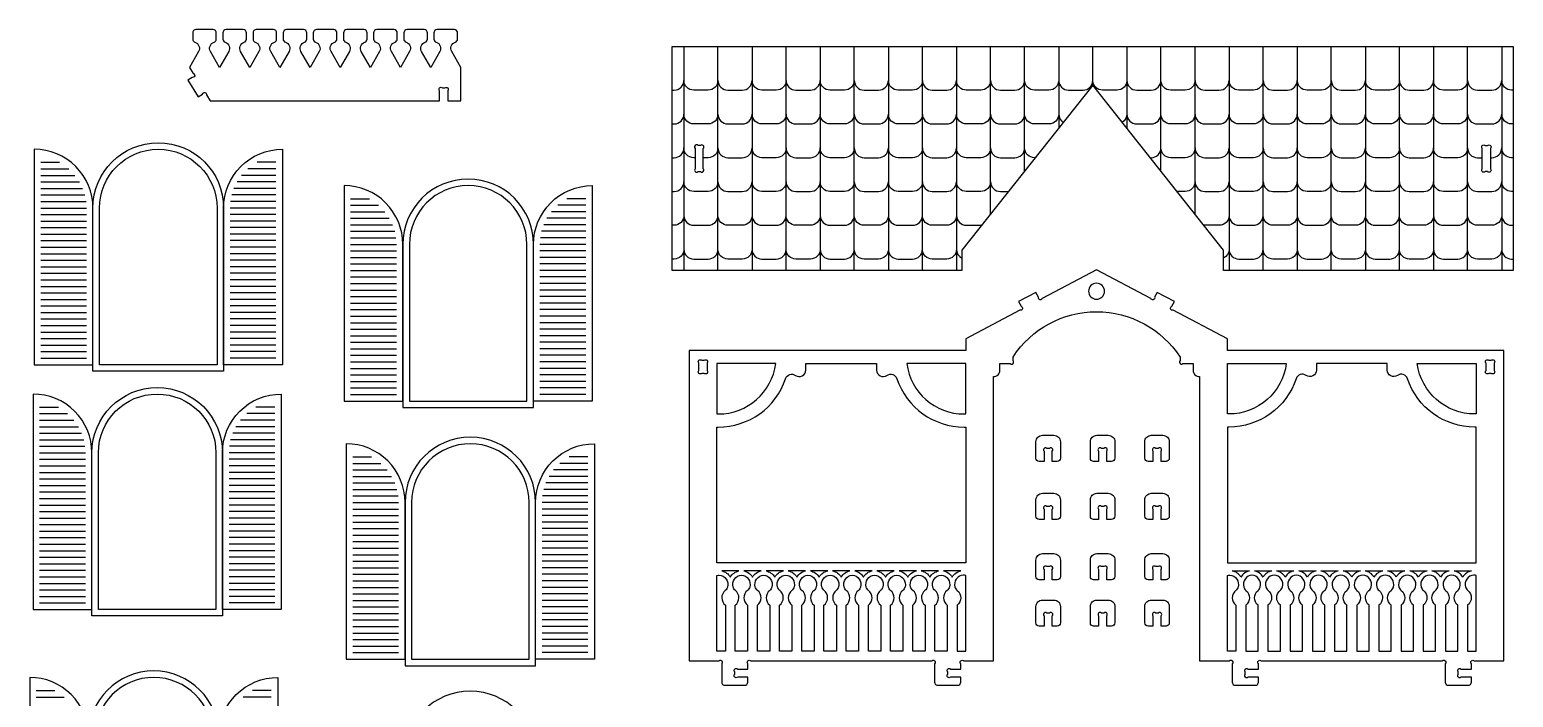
# Model space of a CAD drawing. Extents: x 3712 to 3901, y 1385 to 1507.
# Drawn here: x 3711.6 to 3802.5, y 1465.7 to 1506.6 of the extents above; entities that cross this region are included whole.
import ezdxf

# ---------------------------------------------------------------- set-up
doc = ezdxf.new("R2010")
doc.units = 0
doc.header["$MEASUREMENT"] = 0
doc.layers.add('LAYER1', color=18, linetype='CONTINUOUS')

msp = doc.modelspace()

# ---------------------------------------------------------------- linework, layer by layer
at = {"layer": 'LAYER1'}
for points in [[(3721.378, 1504.333), (3721.605, 1503.965, -1), (3721.547, 1503.722), (3721.272, 1503.552), (3721.903, 1502.531), (3722.177, 1502.701, -1), (3722.421, 1502.643), (3722.647, 1502.277), (3736.703, 1502.277), (3736.703, 1502.899, -1), (3736.88, 1503.077), (3737.025, 1503.077, -1), (3737.203, 1502.899), (3737.203, 1502.277), (3738.003, 1502.277), (3738.003, 1504.332), (3737.444, 1505.299, -0.475677), (3737.665, 1505.879, 0.32375), (3737.803, 1506.069), (3737.803, 1506.445, 0.414214), (3737.603, 1506.645), (3736.555, 1506.645, 0.414214), (3736.355, 1506.445), (3736.355, 1506.069, 0.32375), (3736.493, 1505.879, -0.475677), (3736.714, 1505.299), (3736.155, 1504.332), (3735.597, 1505.299, -0.475677), (3735.818, 1505.879, 0.32375), (3735.955, 1506.069), (3735.955, 1506.445, 0.414214), (3735.755, 1506.645), (3734.708, 1506.645, 0.414214), (3734.508, 1506.445), (3734.508, 1506.069, 0.32375), (3734.645, 1505.879, -0.475677), (3734.867, 1505.299), (3734.308, 1504.332), (3733.749, 1505.299, -0.475677), (3733.971, 1505.879, 0.32375), (3734.108, 1506.069), (3734.108, 1506.445, 0.414214), (3733.908, 1506.645), (3732.861, 1506.645, 0.414214), (3732.661, 1506.445), (3732.661, 1506.069, 0.32375), (3732.798, 1505.879, -0.475677), (3733.019, 1505.299), (3732.461, 1504.332), (3731.902, 1505.299, -0.475677), (3732.123, 1505.879, 0.32375), (3732.261, 1506.069), (3732.261, 1506.445, 0.414214), (3732.061, 1506.645), (3731.013, 1506.645, 0.414214), (3730.813, 1506.445), (3730.813, 1506.069, 0.32375), (3730.951, 1505.879, -0.475677), (3731.172, 1505.299), (3730.613, 1504.332), (3730.055, 1505.299, -0.475677), (3730.276, 1505.879, 0.32375), (3730.413, 1506.069), (3730.413, 1506.445, 0.414214), (3730.213, 1506.645), (3729.166, 1506.645, 0.414214), (3728.966, 1506.445), (3728.966, 1506.069, 0.32375), (3729.103, 1505.879, -0.475677), (3729.325, 1505.299), (3728.766, 1504.332), (3728.207, 1505.299, -0.475677), (3728.429, 1505.879, 0.32375), (3728.566, 1506.069), (3728.566, 1506.445, 0.414214), (3728.366, 1506.645), (3727.319, 1506.645, 0.414214), (3727.119, 1506.445), (3727.119, 1506.069, 0.32375), (3727.256, 1505.879, -0.475677), (3727.477, 1505.299), (3726.919, 1504.332), (3726.36, 1505.299, -0.475677), (3726.581, 1505.879, 0.32375), (3726.719, 1506.069), (3726.719, 1506.445, 0.414214), (3726.519, 1506.645), (3725.471, 1506.645, 0.414214), (3725.271, 1506.445), (3725.271, 1506.069, 0.32375), (3725.409, 1505.879, -0.475677), (3725.63, 1505.299), (3725.071, 1504.332), (3724.513, 1505.299, -0.475677), (3724.734, 1505.879, 0.32375), (3724.871, 1506.069), (3724.871, 1506.445, 0.414214), (3724.671, 1506.645), (3723.624, 1506.645, 0.414214), (3723.424, 1506.445), (3723.424, 1506.069, 0.32375), (3723.561, 1505.879, -0.475677), (3723.783, 1505.299), (3723.224, 1504.332), (3722.665, 1505.299, -0.475677), (3722.887, 1505.879, 0.32375), (3723.024, 1506.069), (3723.024, 1506.445, 0.414214), (3722.824, 1506.645), (3721.777, 1506.645, 0.414214), (3721.577, 1506.445), (3721.577, 1506.069, 0.32375), (3721.714, 1505.879, -0.475677), (3721.935, 1505.299)], [(3723.468, 1495.715), (3723.468, 1485.715), (3715.468, 1485.715), (3715.468, 1495.715, -1)], [(3752.354, 1499.371), (3752.354, 1498.126, 1), (3752.531, 1497.948), (3752.677, 1497.948, 1), (3752.854, 1498.126), (3752.854, 1499.371, 1), (3752.677, 1499.548), (3752.531, 1499.548, 1)], [(3801.074, 1499.371), (3801.074, 1498.126, -1), (3800.897, 1497.948), (3800.751, 1497.948, -1), (3800.574, 1498.126), (3800.574, 1499.371, -1), (3800.751, 1499.548), (3800.897, 1499.548, -1)], [(3711.868, 1486.115), (3715.468, 1486.115), (3715.468, 1495.715, 0.414214), (3711.868, 1499.315)], [(3723.068, 1495.715), (3723.068, 1486.115), (3715.868, 1486.115), (3715.868, 1495.715, -1)], [(3727.068, 1486.115), (3723.468, 1486.115), (3723.468, 1495.715, -0.414214), (3727.068, 1499.315)], [(3730.851, 1483.888), (3734.451, 1483.888), (3734.451, 1493.488, 0.414214), (3730.851, 1497.088)], [(3734.451, 1493.488), (3734.451, 1483.488), (3742.451, 1483.488), (3742.451, 1493.488, 1)], [(3734.851, 1493.488), (3734.851, 1483.888), (3742.051, 1483.888), (3742.051, 1493.488, 1)], [(3746.051, 1483.888), (3742.451, 1483.888), (3742.451, 1493.488, -0.414214), (3746.051, 1497.088)], [(3770.627, 1478.006), (3770.627, 1485.384, 0.414214), (3771.027, 1485.784), (3771.027, 1486.184), (3771.65, 1486.184, 1), (3771.827, 1486.361), (3771.827, 1486.584, -0.542632), (3782.057, 1486.584), (3782.057, 1486.361, 1), (3782.235, 1486.184), (3782.857, 1486.184), (3782.857, 1485.784, 0.414214), (3783.257, 1485.384), (3783.257, 1478.006), (3783.257, 1467.965), (3785.08, 1467.965, -1), (3785.257, 1467.787), (3785.257, 1466.665, 0.414214), (3785.457, 1466.465), (3786.657, 1466.465, 0.414214), (3786.857, 1466.665), (3786.857, 1466.965), (3786.235, 1466.965, -1), (3786.057, 1467.142), (3786.057, 1467.287, -1), (3786.235, 1467.465), (3786.857, 1467.465), (3786.857, 1467.787, -1), (3787.035, 1467.965), (3798.125, 1467.965, -1), (3798.302, 1467.787), (3798.302, 1466.665, 0.414214), (3798.502, 1466.465), (3799.702, 1466.465, 0.414214), (3799.902, 1466.665), (3799.902, 1466.965), (3799.28, 1466.965, -1), (3799.102, 1467.142), (3799.102, 1467.287, -1), (3799.28, 1467.465), (3799.902, 1467.465), (3799.902, 1467.787, -1), (3800.08, 1467.965), (3801.902, 1467.965), (3801.902, 1478.006), (3801.902, 1486.984), (3784.957, 1486.984), (3784.957, 1487.696), (3781.637, 1489.452, -1), (3781.563, 1489.692), (3781.714, 1489.977), (3780.653, 1490.538), (3780.502, 1490.253, -1), (3780.263, 1490.179), (3776.942, 1491.935), (3773.622, 1490.179, -1), (3773.383, 1490.253), (3773.232, 1490.538), (3772.171, 1489.977), (3772.322, 1489.692, -1), (3772.248, 1489.452), (3768.927, 1487.696), (3768.927, 1486.984), (3751.982, 1486.984), (3751.982, 1478.006), (3751.982, 1467.965), (3753.805, 1467.965, -1), (3753.982, 1467.787), (3753.982, 1466.665, 0.414214), (3754.182, 1466.465), (3755.382, 1466.465, 0.414214), (3755.582, 1466.665), (3755.582, 1466.965), (3754.96, 1466.965, -1), (3754.782, 1467.142), (3754.782, 1467.287, -1), (3754.96, 1467.465), (3755.582, 1467.465), (3755.582, 1467.787, -1), (3755.76, 1467.965), (3766.85, 1467.965, -1), (3767.027, 1467.787), (3767.027, 1466.665, 0.414214), (3767.227, 1466.465), (3768.427, 1466.465, 0.414214), (3768.627, 1466.665), (3768.627, 1466.965), (3768.005, 1466.965, -1), (3767.827, 1467.142), (3767.827, 1467.287, -1), (3768.005, 1467.465), (3768.627, 1467.465), (3768.627, 1467.787, -1), (3768.805, 1467.965), (3770.627, 1467.965)], [(3776.942, 1491.101, 0.414214), (3776.455, 1490.614, 0.414214), (3776.942, 1490.126, 0.414214), (3777.43, 1490.614, 0.414214)], [(3753.082, 1486.207), (3753.082, 1485.761, -1), (3752.905, 1485.584), (3752.76, 1485.584, -1), (3752.582, 1485.761), (3752.582, 1486.207, -1), (3752.76, 1486.384), (3752.905, 1486.384, -1)], [(3753.772, 1483.093, 0.376684), (3757.293, 1486.184), (3753.682, 1486.184), (3753.682, 1483.093)], [(3753.682, 1478.006), (3753.682, 1482.293), (3753.772, 1482.293, 0.322075), (3757.896, 1485.257, -0.501769), (3758.505, 1485.456, 0.607857), (3759.136, 1485.783), (3759.136, 1486.184), (3763.474, 1486.184), (3763.474, 1485.783, 0.607857), (3764.104, 1485.456, -0.501769), (3764.714, 1485.257, 0.322075), (3768.838, 1482.293), (3768.927, 1482.294), (3768.927, 1478.006), (3768.927, 1473.965), (3753.682, 1473.965)], [(3768.927, 1483.093), (3768.927, 1486.184), (3765.317, 1486.184, 0.376684), (3768.838, 1483.093)], [(3784.957, 1483.093), (3784.957, 1486.184), (3788.568, 1486.184, -0.376684), (3785.047, 1483.093)], [(3784.957, 1478.006), (3784.957, 1473.965), (3800.202, 1473.965), (3800.202, 1478.006), (3800.202, 1482.293), (3800.113, 1482.293, -0.322075), (3795.989, 1485.257, 0.501769), (3795.379, 1485.456, -0.607857), (3794.749, 1485.783), (3794.749, 1486.184), (3790.411, 1486.184), (3790.411, 1485.783, -0.607857), (3789.78, 1485.456, 0.501769), (3789.171, 1485.257, -0.322075), (3785.047, 1482.293), (3784.957, 1482.294)], [(3800.113, 1483.093, -0.376684), (3796.592, 1486.184), (3800.202, 1486.184), (3800.202, 1483.093)], [(3801.302, 1486.207), (3801.302, 1485.761, -1), (3801.125, 1485.584), (3800.98, 1485.584, -1), (3800.802, 1485.761), (3800.802, 1486.207, -1), (3800.98, 1486.384), (3801.125, 1486.384, -1)], [(3711.801, 1471.115), (3715.401, 1471.115), (3715.401, 1480.715, 0.414214), (3711.801, 1484.315)], [(3723.401, 1480.715), (3723.401, 1470.715), (3715.401, 1470.715), (3715.401, 1480.715, -1)], [(3723.001, 1480.715), (3723.001, 1471.115), (3715.801, 1471.115), (3715.801, 1480.715, -1)], [(3727.001, 1471.115), (3723.401, 1471.115), (3723.401, 1480.715, -0.414214), (3727.001, 1484.315)], [(3734.585, 1477.669), (3734.585, 1467.669), (3742.585, 1467.669), (3742.585, 1477.669, 1)], [(3773.231, 1480.387), (3773.231, 1481.387, -0.414214), (3773.631, 1481.787), (3774.331, 1481.787, -0.414214), (3774.731, 1481.387), (3774.731, 1480.387, -0.414214), (3774.531, 1480.187), (3774.231, 1480.187), (3774.231, 1480.81, 1), (3774.054, 1480.987), (3773.908, 1480.987, 1), (3773.731, 1480.81), (3773.731, 1480.187), (3773.431, 1480.187, -0.414214)], [(3776.565, 1480.387), (3776.565, 1481.387, -0.414214), (3776.965, 1481.787), (3777.665, 1481.787, -0.414214), (3778.065, 1481.387), (3778.065, 1480.387, -0.414214), (3777.865, 1480.187), (3777.565, 1480.187), (3777.565, 1480.81, 1), (3777.388, 1480.987), (3777.242, 1480.987, 1), (3777.065, 1480.81), (3777.065, 1480.187), (3776.765, 1480.187, -0.414214)], [(3779.898, 1480.387), (3779.898, 1481.387, -0.414214), (3780.298, 1481.787), (3780.998, 1481.787, -0.414214), (3781.398, 1481.387), (3781.398, 1480.387, -0.414214), (3781.198, 1480.187), (3780.898, 1480.187), (3780.898, 1480.81, 1), (3780.721, 1480.987), (3780.576, 1480.987, 1), (3780.398, 1480.81), (3780.398, 1480.187), (3780.098, 1480.187, -0.414214)], [(3730.985, 1468.069), (3734.585, 1468.069), (3734.585, 1477.669, 0.414214), (3730.985, 1481.269)], [(3734.985, 1477.669), (3734.985, 1468.069), (3742.185, 1468.069), (3742.185, 1477.669, 1)], [(3746.185, 1468.069), (3742.585, 1468.069), (3742.585, 1477.669, -0.414214), (3746.185, 1481.269)], [(3773.231, 1476.831), (3773.231, 1477.831, -0.414214), (3773.631, 1478.231), (3774.331, 1478.231, -0.414214), (3774.731, 1477.831), (3774.731, 1476.831, -0.414214), (3774.531, 1476.631), (3774.231, 1476.631), (3774.231, 1477.254, 1), (3774.054, 1477.431), (3773.908, 1477.431, 1), (3773.731, 1477.254), (3773.731, 1476.631), (3773.431, 1476.631, -0.414214)], [(3776.565, 1476.831), (3776.565, 1477.831, -0.414214), (3776.965, 1478.231), (3777.665, 1478.231, -0.414214), (3778.065, 1477.831), (3778.065, 1476.831, -0.414214), (3777.865, 1476.631), (3777.565, 1476.631), (3777.565, 1477.254, 1), (3777.388, 1477.431), (3777.242, 1477.431, 1), (3777.065, 1477.254), (3777.065, 1476.631), (3776.765, 1476.631, -0.414214)], [(3779.898, 1476.831), (3779.898, 1477.831, -0.414214), (3780.298, 1478.231), (3780.998, 1478.231, -0.414214), (3781.398, 1477.831), (3781.398, 1476.831, -0.414214), (3781.198, 1476.631), (3780.898, 1476.631), (3780.898, 1477.254, 1), (3780.721, 1477.431), (3780.576, 1477.431, 1), (3780.398, 1477.254), (3780.398, 1476.631), (3780.098, 1476.631, -0.414214)], [(3773.231, 1473.138), (3773.231, 1474.138, -0.414214), (3773.631, 1474.538), (3774.331, 1474.538, -0.414214), (3774.731, 1474.138), (3774.731, 1473.138, -0.414214), (3774.531, 1472.938), (3774.231, 1472.938), (3774.231, 1473.561, 1), (3774.054, 1473.738), (3773.908, 1473.738, 1), (3773.731, 1473.561), (3773.731, 1472.938), (3773.431, 1472.938, -0.414214)], [(3776.565, 1473.138), (3776.565, 1474.138, -0.414214), (3776.965, 1474.538), (3777.665, 1474.538, -0.414214), (3778.065, 1474.138), (3778.065, 1473.138, -0.414214), (3777.865, 1472.938), (3777.565, 1472.938), (3777.565, 1473.561, 1), (3777.388, 1473.738), (3777.242, 1473.738, 1), (3777.065, 1473.561), (3777.065, 1472.938), (3776.765, 1472.938, -0.414214)], [(3779.898, 1473.138), (3779.898, 1474.138, -0.414214), (3780.298, 1474.538), (3780.998, 1474.538, -0.414214), (3781.398, 1474.138), (3781.398, 1473.138, -0.414214), (3781.198, 1472.938), (3780.898, 1472.938), (3780.898, 1473.561, 1), (3780.721, 1473.738), (3780.576, 1473.738, 1), (3780.398, 1473.561), (3780.398, 1472.938), (3780.098, 1472.938, -0.414214)], [(3753.682, 1473.193, -0.065439), (3753.831, 1473.226, -0.466916), (3754.339, 1472.49, -0.158726), (3754.203, 1472.283, 0.487801), (3754.21, 1471.378), (3754.21, 1468.565), (3753.682, 1468.565)], [(3755.041, 1473.485), (3753.98, 1473.485, -0.196954), (3754.51, 1473.101, -0.196954)], [(3754.681, 1472.49, -0.466916), (3755.19, 1473.226, -0.466916), (3755.698, 1472.49, -0.158726), (3755.561, 1472.283, 0.487801), (3755.569, 1471.378), (3755.569, 1468.565), (3754.81, 1468.565), (3754.81, 1471.378, 0.487801), (3754.818, 1472.283, -0.158726)], [(3756.4, 1473.485), (3755.338, 1473.485, -0.196954), (3755.869, 1473.101, -0.196954)], [(3756.04, 1472.49, -0.466916), (3756.549, 1473.226, -0.466916), (3757.057, 1472.49, -0.158726), (3756.92, 1472.283, 0.487801), (3756.928, 1471.378), (3756.928, 1468.565), (3756.169, 1468.565), (3756.169, 1471.378, 0.487801), (3756.177, 1472.283, -0.158726)], [(3757.228, 1473.101, -0.196954), (3757.759, 1473.485), (3756.697, 1473.485, -0.196954)], [(3757.399, 1472.49, -0.466916), (3757.908, 1473.226, -0.466916), (3758.416, 1472.49, -0.158726), (3758.279, 1472.283, 0.487801), (3758.287, 1471.378), (3758.287, 1468.565), (3757.528, 1468.565), (3757.528, 1471.378, 0.487801), (3757.536, 1472.283, -0.158726)], [(3759.118, 1473.485), (3758.056, 1473.485, -0.196954), (3758.587, 1473.101, -0.196954)], [(3758.758, 1472.49, -0.466916), (3759.267, 1473.226, -0.466916), (3759.775, 1472.49, -0.158726), (3759.638, 1472.283, 0.487801), (3759.646, 1471.378), (3759.646, 1468.565), (3758.887, 1468.565), (3758.887, 1471.378, 0.487801), (3758.895, 1472.283, -0.158726)], [(3760.477, 1473.485), (3759.415, 1473.485, -0.196954), (3759.946, 1473.101, -0.196954)], [(3760.117, 1472.49, -0.466916), (3760.625, 1473.226, -0.466916), (3761.134, 1472.49, -0.158726), (3760.997, 1472.283, 0.487801), (3761.005, 1471.378), (3761.005, 1468.565), (3760.246, 1468.565), (3760.246, 1471.378, 0.487801), (3760.254, 1472.283, -0.158726)], [(3761.836, 1473.485), (3760.774, 1473.485, -0.196954), (3761.305, 1473.101, -0.196954)], [(3761.476, 1472.49, -0.466916), (3761.984, 1473.226, -0.466916), (3762.493, 1472.49, -0.158726), (3762.356, 1472.283, 0.487801), (3762.364, 1471.378), (3762.364, 1468.565), (3761.605, 1468.565), (3761.605, 1471.378, 0.487801), (3761.613, 1472.283, -0.158726)], [(3762.664, 1473.101, -0.196954), (3763.195, 1473.485), (3762.133, 1473.485, -0.196954)], [(3762.835, 1472.49, -0.466916), (3763.343, 1473.226, -0.466916), (3763.852, 1472.49, -0.158726), (3763.715, 1472.283, 0.487801), (3763.723, 1471.378), (3763.723, 1468.565), (3762.964, 1468.565), (3762.964, 1471.378, 0.487801), (3762.972, 1472.283, -0.158726)], [(3764.554, 1473.485), (3763.492, 1473.485, -0.196954), (3764.023, 1473.101, -0.196954)], [(3764.194, 1472.49, -0.466916), (3764.702, 1473.226, -0.466916), (3765.211, 1472.49, -0.158726), (3765.074, 1472.283, 0.487801), (3765.082, 1471.378), (3765.082, 1468.565), (3764.323, 1468.565), (3764.323, 1471.378, 0.487801), (3764.331, 1472.283, -0.158726)], [(3765.382, 1473.101, -0.196954), (3765.913, 1473.485), (3764.851, 1473.485, -0.196954)], [(3765.553, 1472.49, -0.466916), (3766.061, 1473.226, -0.466916), (3766.57, 1472.49, -0.158726), (3766.433, 1472.283, 0.487801), (3766.441, 1471.378), (3766.441, 1468.565), (3765.682, 1468.565), (3765.682, 1471.378, 0.487801), (3765.69, 1472.283, -0.158726)], [(3767.271, 1473.485), (3766.21, 1473.485, -0.196954), (3766.741, 1473.101, -0.196954)], [(3766.912, 1472.49, -0.466916), (3767.42, 1473.226, -0.466916), (3767.929, 1472.49, -0.158726), (3767.792, 1472.283, 0.487801), (3767.8, 1471.378), (3767.8, 1468.565), (3767.041, 1468.565), (3767.041, 1471.378, 0.487801), (3767.048, 1472.283, -0.158726)], [(3768.63, 1473.485), (3767.569, 1473.485, -0.196954), (3768.1, 1473.101, -0.196954)], [(3768.927, 1473.193, 0.065439), (3768.779, 1473.226, 0.466916), (3768.271, 1472.49, 0.158726), (3768.407, 1472.283, -0.487801), (3768.4, 1471.378), (3768.4, 1468.565), (3768.927, 1468.565)], [(3784.957, 1473.193, -0.065439), (3785.106, 1473.226, -0.466916), (3785.614, 1472.49, -0.158726), (3785.477, 1472.283, 0.487801), (3785.485, 1471.378), (3785.485, 1468.565), (3784.957, 1468.565)], [(3785.255, 1473.485), (3786.316, 1473.485, 0.196954), (3785.785, 1473.101, 0.196954)], [(3786.973, 1472.49, 0.466916), (3786.465, 1473.226, 0.466916), (3785.956, 1472.49, 0.158726), (3786.093, 1472.283, -0.487801), (3786.085, 1471.378), (3786.085, 1468.565), (3786.844, 1468.565), (3786.844, 1471.378, -0.487801), (3786.836, 1472.283, 0.158726)], [(3786.613, 1473.485), (3787.675, 1473.485, 0.196954), (3787.144, 1473.101, 0.196954)], [(3788.332, 1472.49, 0.466916), (3787.824, 1473.226, 0.466916), (3787.315, 1472.49, 0.158726), (3787.452, 1472.283, -0.487801), (3787.444, 1471.378), (3787.444, 1468.565), (3788.203, 1468.565), (3788.203, 1471.378, -0.487801), (3788.195, 1472.283, 0.158726)], [(3788.503, 1473.101, 0.196954), (3787.972, 1473.485), (3789.034, 1473.485, 0.196954)], [(3789.691, 1472.49, 0.466916), (3789.183, 1473.226, 0.466916), (3788.674, 1472.49, 0.158726), (3788.811, 1472.283, -0.487801), (3788.803, 1471.378), (3788.803, 1468.565), (3789.562, 1468.565), (3789.562, 1471.378, -0.487801), (3789.554, 1472.283, 0.158726)], [(3789.331, 1473.485), (3790.393, 1473.485, 0.196954), (3789.862, 1473.101, 0.196954)], [(3791.05, 1472.49, 0.466916), (3790.542, 1473.226, 0.466916), (3790.033, 1472.49, 0.158726), (3790.17, 1472.283, -0.487801), (3790.162, 1471.378), (3790.162, 1468.565), (3790.921, 1468.565), (3790.921, 1471.378, -0.487801), (3790.913, 1472.283, 0.158726)], [(3791.221, 1473.101, 0.196954), (3790.69, 1473.485), (3791.752, 1473.485, 0.196954)], [(3792.409, 1472.49, 0.466916), (3791.9, 1473.226, 0.466916), (3791.392, 1472.49, 0.158726), (3791.529, 1472.283, -0.487801), (3791.521, 1471.378), (3791.521, 1468.565), (3792.28, 1468.565), (3792.28, 1471.378, -0.487801), (3792.272, 1472.283, 0.158726)], [(3792.049, 1473.485), (3793.111, 1473.485, 0.196954), (3792.58, 1473.101, 0.196954)], [(3793.768, 1472.49, 0.466916), (3793.259, 1473.226, 0.466916), (3792.751, 1472.49, 0.158726), (3792.888, 1472.283, -0.487801), (3792.88, 1471.378), (3792.88, 1468.565), (3793.639, 1468.565), (3793.639, 1471.378, -0.487801), (3793.631, 1472.283, 0.158726)], [(3793.408, 1473.485), (3794.47, 1473.485, 0.196954), (3793.939, 1473.101, 0.196954)], [(3795.127, 1472.49, 0.466916), (3794.618, 1473.226, 0.466916), (3794.11, 1472.49, 0.158726), (3794.247, 1472.283, -0.487801), (3794.239, 1471.378), (3794.239, 1468.565), (3794.998, 1468.565), (3794.998, 1471.378, -0.487801), (3794.99, 1472.283, 0.158726)], [(3794.767, 1473.485), (3795.829, 1473.485, 0.196954), (3795.298, 1473.101, 0.196954)], [(3796.486, 1472.49, 0.466916), (3795.977, 1473.226, 0.466916), (3795.469, 1472.49, 0.158726), (3795.606, 1472.283, -0.487801), (3795.598, 1471.378), (3795.598, 1468.565), (3796.357, 1468.565), (3796.357, 1471.378, -0.487801), (3796.349, 1472.283, 0.158726)], [(3796.657, 1473.101, 0.196954), (3796.126, 1473.485), (3797.188, 1473.485, 0.196954)], [(3797.845, 1472.49, 0.466916), (3797.336, 1473.226, 0.466916), (3796.828, 1472.49, 0.158726), (3796.965, 1472.283, -0.487801), (3796.957, 1471.378), (3796.957, 1468.565), (3797.716, 1468.565), (3797.716, 1471.378, -0.487801), (3797.708, 1472.283, 0.158726)], [(3797.485, 1473.485), (3798.546, 1473.485, 0.196954), (3798.016, 1473.101, 0.196954)], [(3799.204, 1472.49, 0.466916), (3798.695, 1473.226, 0.466916), (3798.187, 1472.49, 0.158726), (3798.323, 1472.283, -0.487801), (3798.316, 1471.378), (3798.316, 1468.565), (3799.075, 1468.565), (3799.075, 1471.378, -0.487801), (3799.067, 1472.283, 0.158726)], [(3798.844, 1473.485), (3799.905, 1473.485, 0.196954), (3799.375, 1473.101, 0.196954)], [(3800.202, 1473.193, 0.065439), (3800.054, 1473.226, 0.466916), (3799.546, 1472.49, 0.158726), (3799.682, 1472.283, -0.487801), (3799.675, 1471.378), (3799.675, 1468.565), (3800.202, 1468.565)], [(3773.231, 1470.294), (3773.231, 1471.294, -0.414214), (3773.631, 1471.694), (3774.331, 1471.694, -0.414214), (3774.731, 1471.294), (3774.731, 1470.294, -0.414214), (3774.531, 1470.094), (3774.231, 1470.094), (3774.231, 1470.717, 1), (3774.054, 1470.894), (3773.908, 1470.894, 1), (3773.731, 1470.717), (3773.731, 1470.094), (3773.431, 1470.094, -0.414214)], [(3776.565, 1470.294), (3776.565, 1471.294, -0.414214), (3776.965, 1471.694), (3777.665, 1471.694, -0.414214), (3778.065, 1471.294), (3778.065, 1470.294, -0.414214), (3777.865, 1470.094), (3777.565, 1470.094), (3777.565, 1470.717, 1), (3777.388, 1470.894), (3777.242, 1470.894, 1), (3777.065, 1470.717), (3777.065, 1470.094), (3776.765, 1470.094, -0.414214)], [(3779.898, 1470.294), (3779.898, 1471.294, -0.414214), (3780.298, 1471.694), (3780.998, 1471.694, -0.414214), (3781.398, 1471.294), (3781.398, 1470.294, -0.414214), (3781.198, 1470.094), (3780.898, 1470.094), (3780.898, 1470.717, 1), (3780.721, 1470.894), (3780.576, 1470.894, 1), (3780.398, 1470.717), (3780.398, 1470.094), (3780.098, 1470.094, -0.414214)], [(3711.591, 1453.75), (3715.191, 1453.75), (3715.191, 1463.35, 0.414214), (3711.591, 1466.95)], [(3715.191, 1463.35), (3715.191, 1453.35), (3723.191, 1453.35), (3723.191, 1463.35, 1)], [(3715.591, 1463.35), (3715.591, 1453.75), (3722.791, 1453.75), (3722.791, 1463.35, 1)], [(3726.791, 1453.75), (3723.191, 1453.75), (3723.191, 1463.35, -0.414214), (3726.791, 1466.95)], [(3734.574, 1462.109), (3734.574, 1452.109), (3742.574, 1452.109), (3742.574, 1462.109, 1)]]:
    msp.add_lwpolyline(points, format="xyb", close=True, dxfattribs=at)
msp.add_lwpolyline([(3768.699, 1493.135), (3768.699, 1491.89), (3750.954, 1491.89), (3750.954, 1505.607), (3802.474, 1505.607), (3802.474, 1491.89), (3784.729, 1491.89), (3784.729, 1493.135), (3776.714, 1503.236)], close=True, dxfattribs=at)
for points in [[(3751.666, 1505.607), (3751.666, 1491.89)], [(3753.754, 1491.89), (3753.754, 1505.607)], [(3755.841, 1505.607), (3755.841, 1491.89)], [(3757.928, 1491.89), (3757.928, 1505.607)], [(3760.015, 1505.607), (3760.015, 1491.89)], [(3762.103, 1491.89), (3762.103, 1505.607)], [(3764.19, 1505.607), (3764.19, 1491.89)], [(3766.277, 1491.89), (3766.277, 1505.607)], [(3768.365, 1505.607), (3768.365, 1491.89)], [(3770.452, 1495.344), (3770.452, 1505.607)], [(3772.539, 1497.975), (3772.539, 1505.607)], [(3774.626, 1505.607), (3774.626, 1500.606)], [(3776.714, 1503.236), (3776.714, 1505.607)], [(3778.801, 1505.607), (3778.801, 1500.606)], [(3780.888, 1497.975), (3780.888, 1505.607)], [(3782.976, 1495.344), (3782.976, 1505.607)], [(3785.063, 1505.607), (3785.063, 1491.89)], [(3787.15, 1491.89), (3787.15, 1505.607)], [(3789.238, 1505.607), (3789.238, 1491.89)], [(3791.325, 1491.89), (3791.325, 1505.607)], [(3793.412, 1505.607), (3793.412, 1491.89)], [(3795.499, 1491.89), (3795.499, 1505.607)], [(3797.587, 1505.607), (3797.587, 1491.89)], [(3799.674, 1491.89), (3799.674, 1505.607)], [(3801.761, 1505.607), (3801.761, 1491.89)], [(3712.268, 1498.515), (3713.417, 1498.515)], [(3712.268, 1498.115), (3713.985, 1498.115)], [(3726.668, 1498.115), (3724.951, 1498.115)], [(3726.668, 1498.515), (3725.519, 1498.515)], [(3712.268, 1497.715), (3714.366, 1497.715)], [(3712.268, 1497.315), (3714.639, 1497.315)], [(3712.268, 1496.915), (3714.834, 1496.915)], [(3726.668, 1496.915), (3724.101, 1496.915)], [(3726.668, 1497.315), (3724.297, 1497.315)], [(3726.668, 1497.715), (3724.57, 1497.715)], [(3712.268, 1496.515), (3714.966, 1496.515)], [(3712.268, 1496.115), (3715.043, 1496.115)], [(3726.668, 1496.115), (3723.893, 1496.115)], [(3726.668, 1496.515), (3723.97, 1496.515)], [(3731.251, 1496.288), (3732.4, 1496.288)], [(3745.651, 1496.288), (3744.502, 1496.288)], [(3712.268, 1495.715), (3715.068, 1495.715)], [(3712.268, 1495.315), (3715.068, 1495.315)], [(3726.668, 1495.715), (3723.868, 1495.715)], [(3726.668, 1495.315), (3723.868, 1495.315)], [(3731.251, 1495.888), (3732.968, 1495.888)], [(3731.251, 1495.488), (3733.349, 1495.488)], [(3731.251, 1495.088), (3733.622, 1495.088)], [(3745.651, 1495.088), (3743.28, 1495.088)], [(3745.651, 1495.488), (3743.553, 1495.488)], [(3745.651, 1495.888), (3743.935, 1495.888)], [(3712.268, 1494.915), (3715.068, 1494.915)], [(3712.268, 1494.515), (3715.068, 1494.515)], [(3726.668, 1494.915), (3723.868, 1494.915)], [(3726.668, 1494.515), (3723.868, 1494.515)], [(3731.251, 1494.688), (3733.818, 1494.688)], [(3731.251, 1494.288), (3733.949, 1494.288)], [(3745.651, 1494.288), (3742.953, 1494.288)], [(3745.651, 1494.688), (3743.085, 1494.688)], [(3712.268, 1494.115), (3715.068, 1494.115)], [(3712.268, 1493.715), (3715.068, 1493.715)], [(3712.268, 1493.315), (3715.068, 1493.315)], [(3726.668, 1494.115), (3723.868, 1494.115)], [(3726.668, 1493.715), (3723.868, 1493.715)], [(3726.668, 1493.315), (3723.868, 1493.315)], [(3731.251, 1493.888), (3734.026, 1493.888)], [(3731.251, 1493.488), (3734.051, 1493.488)], [(3745.651, 1493.488), (3742.851, 1493.488)], [(3745.651, 1493.888), (3742.876, 1493.888)], [(3712.268, 1492.915), (3715.068, 1492.915)], [(3712.268, 1492.515), (3715.068, 1492.515)], [(3726.668, 1492.915), (3723.868, 1492.915)], [(3726.668, 1492.515), (3723.868, 1492.515)], [(3731.251, 1493.088), (3734.051, 1493.088)], [(3731.251, 1492.688), (3734.051, 1492.688)], [(3745.651, 1493.088), (3742.851, 1493.088)], [(3745.651, 1492.688), (3742.851, 1492.688)], [(3712.268, 1492.115), (3715.068, 1492.115)], [(3712.268, 1491.715), (3715.068, 1491.715)], [(3726.668, 1492.115), (3723.868, 1492.115)], [(3726.668, 1491.715), (3723.868, 1491.715)], [(3731.251, 1492.288), (3734.051, 1492.288)], [(3731.251, 1491.888), (3734.051, 1491.888)], [(3731.251, 1491.488), (3734.051, 1491.488)], [(3745.651, 1492.288), (3742.851, 1492.288)], [(3745.651, 1491.888), (3742.851, 1491.888)], [(3745.651, 1491.488), (3742.851, 1491.488)], [(3712.268, 1491.315), (3715.068, 1491.315)], [(3712.268, 1490.915), (3715.068, 1490.915)], [(3712.268, 1490.515), (3715.068, 1490.515)], [(3726.668, 1491.315), (3723.868, 1491.315)], [(3726.668, 1490.915), (3723.868, 1490.915)], [(3726.668, 1490.515), (3723.868, 1490.515)], [(3731.251, 1491.088), (3734.051, 1491.088)], [(3731.251, 1490.688), (3734.051, 1490.688)], [(3745.651, 1491.088), (3742.851, 1491.088)], [(3745.651, 1490.688), (3742.851, 1490.688)], [(3712.268, 1490.115), (3715.068, 1490.115)], [(3712.268, 1489.715), (3715.068, 1489.715)], [(3726.668, 1490.115), (3723.868, 1490.115)], [(3726.668, 1489.715), (3723.868, 1489.715)], [(3731.251, 1490.288), (3734.051, 1490.288)], [(3731.251, 1489.888), (3734.051, 1489.888)], [(3745.651, 1490.288), (3742.851, 1490.288)], [(3745.651, 1489.888), (3742.851, 1489.888)], [(3712.268, 1489.315), (3715.068, 1489.315)], [(3712.268, 1488.915), (3715.068, 1488.915)], [(3726.668, 1489.315), (3723.868, 1489.315)], [(3726.668, 1488.915), (3723.868, 1488.915)], [(3731.251, 1489.488), (3734.051, 1489.488)], [(3731.251, 1489.088), (3734.051, 1489.088)], [(3731.251, 1488.688), (3734.051, 1488.688)], [(3745.651, 1489.488), (3742.851, 1489.488)], [(3745.651, 1489.088), (3742.851, 1489.088)], [(3745.651, 1488.688), (3742.851, 1488.688)], [(3712.268, 1488.515), (3715.068, 1488.515)], [(3712.268, 1488.115), (3715.068, 1488.115)], [(3726.668, 1488.515), (3723.868, 1488.515)], [(3726.668, 1488.115), (3723.868, 1488.115)], [(3731.251, 1488.288), (3734.051, 1488.288)], [(3731.251, 1487.888), (3734.051, 1487.888)], [(3745.651, 1488.288), (3742.851, 1488.288)], [(3745.651, 1487.888), (3742.851, 1487.888)], [(3712.268, 1487.715), (3715.068, 1487.715)], [(3712.268, 1487.315), (3715.068, 1487.315)], [(3712.268, 1486.915), (3715.068, 1486.915)], [(3726.668, 1487.715), (3723.868, 1487.715)], [(3726.668, 1487.315), (3723.868, 1487.315)], [(3726.668, 1486.915), (3723.868, 1486.915)], [(3731.251, 1487.488), (3734.051, 1487.488)], [(3731.251, 1487.088), (3734.051, 1487.088)], [(3745.651, 1487.488), (3742.851, 1487.488)], [(3745.651, 1487.088), (3742.851, 1487.088)], [(3712.268, 1486.515), (3715.068, 1486.515)], [(3726.668, 1486.515), (3723.868, 1486.515)], [(3731.251, 1486.688), (3734.051, 1486.688)], [(3731.251, 1486.288), (3734.051, 1486.288)], [(3745.651, 1486.688), (3742.851, 1486.688)], [(3745.651, 1486.288), (3742.851, 1486.288)], [(3731.251, 1485.888), (3734.051, 1485.888)], [(3731.251, 1485.488), (3734.051, 1485.488)], [(3731.251, 1485.088), (3734.051, 1485.088)], [(3745.651, 1485.888), (3742.851, 1485.888)], [(3745.651, 1485.488), (3742.851, 1485.488)], [(3745.651, 1485.088), (3742.851, 1485.088)], [(3731.251, 1484.688), (3734.051, 1484.688)], [(3731.251, 1484.288), (3734.051, 1484.288)], [(3745.651, 1484.688), (3742.851, 1484.688)], [(3745.651, 1484.288), (3742.851, 1484.288)], [(3712.201, 1483.515), (3713.35, 1483.515)], [(3726.601, 1483.515), (3725.451, 1483.515)], [(3712.201, 1483.115), (3713.917, 1483.115)], [(3712.201, 1482.715), (3714.299, 1482.715)], [(3712.201, 1482.315), (3714.572, 1482.315)], [(3726.601, 1482.315), (3724.229, 1482.315)], [(3726.601, 1482.715), (3724.503, 1482.715)], [(3726.601, 1483.115), (3724.884, 1483.115)], [(3712.201, 1481.915), (3714.767, 1481.915)], [(3712.201, 1481.515), (3714.899, 1481.515)], [(3726.601, 1481.515), (3723.902, 1481.515)], [(3726.601, 1481.915), (3724.034, 1481.915)], [(3712.201, 1481.115), (3714.976, 1481.115)], [(3712.201, 1480.715), (3715.001, 1480.715)], [(3726.601, 1480.715), (3723.801, 1480.715)], [(3726.601, 1481.115), (3723.826, 1481.115)], [(3712.201, 1480.315), (3715.001, 1480.315)], [(3712.201, 1479.915), (3715.001, 1479.915)], [(3726.601, 1480.315), (3723.801, 1480.315)], [(3726.601, 1479.915), (3723.801, 1479.915)], [(3731.385, 1480.469), (3732.534, 1480.469)], [(3731.385, 1480.069), (3733.102, 1480.069)], [(3731.385, 1479.669), (3733.483, 1479.669)], [(3745.785, 1479.669), (3743.687, 1479.669)], [(3745.785, 1480.069), (3744.068, 1480.069)], [(3745.785, 1480.469), (3744.636, 1480.469)], [(3712.201, 1479.515), (3715.001, 1479.515)], [(3712.201, 1479.115), (3715.001, 1479.115)], [(3712.201, 1478.715), (3715.001, 1478.715)], [(3726.601, 1479.515), (3723.801, 1479.515)], [(3726.601, 1479.115), (3723.801, 1479.115)], [(3726.601, 1478.715), (3723.801, 1478.715)], [(3731.385, 1479.269), (3733.756, 1479.269)], [(3731.385, 1478.869), (3733.951, 1478.869)], [(3745.785, 1478.869), (3743.218, 1478.869)], [(3745.785, 1479.269), (3743.414, 1479.269)], [(3712.201, 1478.315), (3715.001, 1478.315)], [(3712.201, 1477.915), (3715.001, 1477.915)], [(3726.601, 1478.315), (3723.801, 1478.315)], [(3726.601, 1477.915), (3723.801, 1477.915)], [(3731.385, 1478.469), (3734.083, 1478.469)], [(3731.385, 1478.069), (3734.16, 1478.069)], [(3745.785, 1478.069), (3743.01, 1478.069)], [(3745.785, 1478.469), (3743.087, 1478.469)], [(3712.201, 1477.515), (3715.001, 1477.515)], [(3712.201, 1477.115), (3715.001, 1477.115)], [(3726.601, 1477.515), (3723.801, 1477.515)], [(3726.601, 1477.115), (3723.801, 1477.115)], [(3731.385, 1477.669), (3734.185, 1477.669)], [(3731.385, 1477.269), (3734.185, 1477.269)], [(3731.385, 1476.869), (3734.185, 1476.869)], [(3745.785, 1477.669), (3742.985, 1477.669)], [(3745.785, 1477.269), (3742.985, 1477.269)], [(3745.785, 1476.869), (3742.985, 1476.869)], [(3712.201, 1476.715), (3715.001, 1476.715)], [(3712.201, 1476.315), (3715.001, 1476.315)], [(3726.601, 1476.715), (3723.801, 1476.715)], [(3726.601, 1476.315), (3723.801, 1476.315)], [(3731.385, 1476.469), (3734.185, 1476.469)], [(3731.385, 1476.069), (3734.185, 1476.069)], [(3745.785, 1476.469), (3742.985, 1476.469)], [(3745.785, 1476.069), (3742.985, 1476.069)], [(3712.201, 1475.915), (3715.001, 1475.915)], [(3712.201, 1475.515), (3715.001, 1475.515)], [(3712.201, 1475.115), (3715.001, 1475.115)], [(3726.601, 1475.915), (3723.801, 1475.915)], [(3726.601, 1475.515), (3723.801, 1475.515)], [(3726.601, 1475.115), (3723.801, 1475.115)], [(3731.385, 1475.669), (3734.185, 1475.669)], [(3731.385, 1475.269), (3734.185, 1475.269)], [(3745.785, 1475.669), (3742.985, 1475.669)], [(3745.785, 1475.269), (3742.985, 1475.269)], [(3712.201, 1474.715), (3715.001, 1474.715)], [(3712.201, 1474.315), (3715.001, 1474.315)], [(3726.601, 1474.715), (3723.801, 1474.715)], [(3726.601, 1474.315), (3723.801, 1474.315)], [(3731.385, 1474.869), (3734.185, 1474.869)], [(3731.385, 1474.469), (3734.185, 1474.469)], [(3745.785, 1474.869), (3742.985, 1474.869)], [(3745.785, 1474.469), (3742.985, 1474.469)], [(3712.201, 1473.915), (3715.001, 1473.915)], [(3712.201, 1473.515), (3715.001, 1473.515)], [(3726.601, 1473.915), (3723.801, 1473.915)], [(3726.601, 1473.515), (3723.801, 1473.515)], [(3731.385, 1474.069), (3734.185, 1474.069)], [(3731.385, 1473.669), (3734.185, 1473.669)], [(3731.385, 1473.269), (3734.185, 1473.269)], [(3745.785, 1474.069), (3742.985, 1474.069)], [(3745.785, 1473.669), (3742.985, 1473.669)], [(3745.785, 1473.269), (3742.985, 1473.269)], [(3712.201, 1473.115), (3715.001, 1473.115)], [(3712.201, 1472.715), (3715.001, 1472.715)], [(3712.201, 1472.315), (3715.001, 1472.315)], [(3726.601, 1473.115), (3723.801, 1473.115)], [(3726.601, 1472.715), (3723.801, 1472.715)], [(3726.601, 1472.315), (3723.801, 1472.315)], [(3731.385, 1472.869), (3734.185, 1472.869)], [(3731.385, 1472.469), (3734.185, 1472.469)], [(3745.785, 1472.869), (3742.985, 1472.869)], [(3745.785, 1472.469), (3742.985, 1472.469)], [(3712.201, 1471.915), (3715.001, 1471.915)], [(3712.201, 1471.515), (3715.001, 1471.515)], [(3726.601, 1471.915), (3723.801, 1471.915)], [(3726.601, 1471.515), (3723.801, 1471.515)], [(3731.385, 1472.069), (3734.185, 1472.069)], [(3731.385, 1471.669), (3734.185, 1471.669)], [(3745.785, 1472.069), (3742.985, 1472.069)], [(3745.785, 1471.669), (3742.985, 1471.669)], [(3731.385, 1471.269), (3734.185, 1471.269)], [(3731.385, 1470.869), (3734.185, 1470.869)], [(3745.785, 1471.269), (3742.985, 1471.269)], [(3745.785, 1470.869), (3742.985, 1470.869)], [(3731.385, 1470.469), (3734.185, 1470.469)], [(3731.385, 1470.069), (3734.185, 1470.069)], [(3731.385, 1469.669), (3734.185, 1469.669)], [(3745.785, 1470.469), (3742.985, 1470.469)], [(3745.785, 1470.069), (3742.985, 1470.069)], [(3745.785, 1469.669), (3742.985, 1469.669)], [(3731.385, 1469.269), (3734.185, 1469.269)], [(3731.385, 1468.869), (3734.185, 1468.869)], [(3745.785, 1469.269), (3742.985, 1469.269)], [(3745.785, 1468.869), (3742.985, 1468.869)], [(3731.385, 1468.469), (3734.185, 1468.469)], [(3745.785, 1468.469), (3742.985, 1468.469)], [(3711.991, 1466.15), (3713.14, 1466.15)], [(3726.391, 1466.15), (3725.241, 1466.15)], [(3711.991, 1465.75), (3713.707, 1465.75)], [(3726.391, 1465.75), (3724.674, 1465.75)]]:
    msp.add_lwpolyline(points, dxfattribs=at)
for points in [[(3750.954, 1502.937), (3751.066, 1502.937, 0.414214), (3751.666, 1503.537)], [(3753.754, 1503.537, -0.414214), (3753.154, 1502.937), (3752.266, 1502.937, -0.414214), (3751.666, 1503.537)], [(3753.754, 1503.537, 0.414214), (3754.354, 1502.937), (3755.241, 1502.937, 0.414214), (3755.841, 1503.537)], [(3757.928, 1503.537, -0.414214), (3757.328, 1502.937), (3756.441, 1502.937, -0.414214), (3755.841, 1503.537)], [(3757.928, 1503.537, 0.414214), (3758.528, 1502.937), (3759.415, 1502.937, 0.414214), (3760.015, 1503.537)], [(3762.103, 1503.537, -0.414214), (3761.503, 1502.937), (3760.615, 1502.937, -0.414214), (3760.015, 1503.537)], [(3762.103, 1503.537, 0.414214), (3762.703, 1502.937), (3763.59, 1502.937, 0.414214), (3764.19, 1503.537)], [(3766.277, 1503.537, -0.414214), (3765.677, 1502.937), (3764.79, 1502.937, -0.414214), (3764.19, 1503.537)], [(3766.277, 1503.537, 0.414214), (3766.877, 1502.937), (3767.765, 1502.937, 0.414214), (3768.365, 1503.537)], [(3770.452, 1503.537, -0.414214), (3769.852, 1502.937), (3768.965, 1502.937, -0.414214), (3768.365, 1503.537)], [(3770.452, 1503.537, 0.414214), (3771.052, 1502.937), (3771.939, 1502.937, 0.414214), (3772.539, 1503.537)], [(3774.626, 1503.537, -0.414214), (3774.026, 1502.937), (3773.139, 1502.937, -0.414214), (3772.539, 1503.537)], [(3774.626, 1503.537, 0.414214), (3775.226, 1502.937), (3776.114, 1502.937, 0.414214), (3776.714, 1503.537)], [(3778.801, 1503.537, -0.414214), (3778.201, 1502.937), (3777.314, 1502.937, -0.414214), (3776.714, 1503.537)], [(3778.801, 1503.537, 0.414214), (3779.401, 1502.937), (3780.288, 1502.937, 0.414214), (3780.888, 1503.537)], [(3782.976, 1503.537, -0.414214), (3782.376, 1502.937), (3781.488, 1502.937, -0.414214), (3780.888, 1503.537)], [(3782.976, 1503.537, 0.414214), (3783.576, 1502.937), (3784.463, 1502.937, 0.414214), (3785.063, 1503.537)], [(3787.15, 1503.537, -0.414214), (3786.55, 1502.937), (3785.663, 1502.937, -0.414214), (3785.063, 1503.537)], [(3787.15, 1503.537, 0.414214), (3787.75, 1502.937), (3788.638, 1502.937, 0.414214), (3789.238, 1503.537)], [(3791.325, 1503.537, -0.414214), (3790.725, 1502.937), (3789.838, 1502.937, -0.414214), (3789.238, 1503.537)], [(3791.325, 1503.537, 0.414214), (3791.925, 1502.937), (3792.812, 1502.937, 0.414214), (3793.412, 1503.537)], [(3795.499, 1503.537, -0.414214), (3794.899, 1502.937), (3794.012, 1502.937, -0.414214), (3793.412, 1503.537)], [(3795.499, 1503.537, 0.414214), (3796.099, 1502.937), (3796.987, 1502.937, 0.414214), (3797.587, 1503.537)], [(3799.674, 1503.537, -0.414214), (3799.074, 1502.937), (3798.187, 1502.937, -0.414214), (3797.587, 1503.537)], [(3799.674, 1503.537, 0.414214), (3800.274, 1502.937), (3801.161, 1502.937, 0.414214), (3801.761, 1503.537)], [(3802.474, 1502.937), (3802.361, 1502.937, -0.414214), (3801.761, 1503.537)], [(3750.954, 1500.867), (3751.066, 1500.867, 0.414214), (3751.666, 1501.467)], [(3753.754, 1501.467, -0.414214), (3753.154, 1500.867), (3752.266, 1500.867, -0.414214), (3751.666, 1501.467)], [(3753.754, 1501.467, 0.414214), (3754.354, 1500.867), (3755.241, 1500.867, 0.414214), (3755.841, 1501.467)], [(3757.928, 1501.467, -0.414214), (3757.328, 1500.867), (3756.441, 1500.867, -0.414214), (3755.841, 1501.467)], [(3757.928, 1501.467, 0.414214), (3758.528, 1500.867), (3759.415, 1500.867, 0.414214), (3760.015, 1501.467)], [(3762.103, 1501.467, -0.414214), (3761.503, 1500.867), (3760.615, 1500.867, -0.414214), (3760.015, 1501.467)], [(3762.103, 1501.467, 0.414214), (3762.703, 1500.867), (3763.59, 1500.867, 0.414214), (3764.19, 1501.467)], [(3766.277, 1501.467, -0.414214), (3765.677, 1500.867), (3764.79, 1500.867, -0.414214), (3764.19, 1501.467)], [(3766.277, 1501.467, 0.414214), (3766.877, 1500.867), (3767.765, 1500.867, 0.414214), (3768.365, 1501.467)], [(3770.452, 1501.467, -0.414214), (3769.852, 1500.867), (3768.965, 1500.867, -0.414214), (3768.365, 1501.467)], [(3770.452, 1501.467, 0.414214), (3771.052, 1500.867), (3771.939, 1500.867, 0.414214), (3772.539, 1501.467)], [(3774.626, 1501.467, -0.414214), (3774.026, 1500.867), (3773.139, 1500.867, -0.414214), (3772.539, 1501.467)], [(3774.626, 1501.467, 0.257762), (3774.907, 1500.959)], [(3778.801, 1501.467, -0.257762), (3778.521, 1500.959)], [(3778.801, 1501.467, 0.414214), (3779.401, 1500.867), (3780.288, 1500.867, 0.414214), (3780.888, 1501.467)], [(3782.976, 1501.467, -0.414214), (3782.376, 1500.867), (3781.488, 1500.867, -0.414214), (3780.888, 1501.467)], [(3782.976, 1501.467, 0.414214), (3783.576, 1500.867), (3784.463, 1500.867, 0.414214), (3785.063, 1501.467)], [(3787.15, 1501.467, -0.414214), (3786.55, 1500.867), (3785.663, 1500.867, -0.414214), (3785.063, 1501.467)], [(3787.15, 1501.467, 0.414214), (3787.75, 1500.867), (3788.638, 1500.867, 0.414214), (3789.238, 1501.467)], [(3791.325, 1501.467, -0.414214), (3790.725, 1500.867), (3789.838, 1500.867, -0.414214), (3789.238, 1501.467)], [(3791.325, 1501.467, 0.414214), (3791.925, 1500.867), (3792.812, 1500.867, 0.414214), (3793.412, 1501.467)], [(3795.499, 1501.467, -0.414214), (3794.899, 1500.867), (3794.012, 1500.867, -0.414214), (3793.412, 1501.467)], [(3795.499, 1501.467, 0.414214), (3796.099, 1500.867), (3796.987, 1500.867, 0.414214), (3797.587, 1501.467)], [(3799.674, 1501.467, -0.414214), (3799.074, 1500.867), (3798.187, 1500.867, -0.414214), (3797.587, 1501.467)], [(3799.674, 1501.467, 0.414214), (3800.274, 1500.867), (3801.161, 1500.867, 0.414214), (3801.761, 1501.467)], [(3802.474, 1500.867), (3802.361, 1500.867, -0.414214), (3801.761, 1501.467)], [(3750.954, 1498.797), (3751.066, 1498.797, 0.414214), (3751.666, 1499.397)], [(3752.354, 1498.797), (3752.266, 1498.797, -0.414214), (3751.666, 1499.397)], [(3753.754, 1499.397, -0.414214), (3753.154, 1498.797), (3752.854, 1498.797)], [(3753.754, 1499.397, 0.414214), (3754.354, 1498.797), (3755.241, 1498.797, 0.414214), (3755.841, 1499.397)], [(3757.928, 1499.397, -0.414214), (3757.328, 1498.797), (3756.441, 1498.797, -0.414214), (3755.841, 1499.397)], [(3757.928, 1499.397, 0.414214), (3758.528, 1498.797), (3759.415, 1498.797, 0.414214), (3760.015, 1499.397)], [(3762.103, 1499.397, -0.414214), (3761.503, 1498.797), (3760.615, 1498.797, -0.414214), (3760.015, 1499.397)], [(3762.103, 1499.397, 0.414214), (3762.703, 1498.797), (3763.59, 1498.797, 0.414214), (3764.19, 1499.397)], [(3766.277, 1499.397, -0.414214), (3765.677, 1498.797), (3764.79, 1498.797, -0.414214), (3764.19, 1499.397)], [(3766.277, 1499.397, 0.414214), (3766.877, 1498.797), (3767.765, 1498.797, 0.414214), (3768.365, 1499.397)], [(3770.452, 1499.397, -0.414214), (3769.852, 1498.797), (3768.965, 1498.797, -0.414214), (3768.365, 1499.397)], [(3770.452, 1499.397, 0.414214), (3771.052, 1498.797), (3771.939, 1498.797, 0.414214), (3772.539, 1499.397)], [(3773.191, 1498.797), (3773.139, 1498.797, -0.414214), (3772.539, 1499.397)], [(3780.236, 1498.797), (3780.288, 1498.797, 0.414214), (3780.888, 1499.397)], [(3782.976, 1499.397, -0.414214), (3782.376, 1498.797), (3781.488, 1498.797, -0.414214), (3780.888, 1499.397)], [(3782.976, 1499.397, 0.414214), (3783.576, 1498.797), (3784.463, 1498.797, 0.414214), (3785.063, 1499.397)], [(3787.15, 1499.397, -0.414214), (3786.55, 1498.797), (3785.663, 1498.797, -0.414214), (3785.063, 1499.397)], [(3787.15, 1499.397, 0.414214), (3787.75, 1498.797), (3788.638, 1498.797, 0.414214), (3789.238, 1499.397)], [(3791.325, 1499.397, -0.414214), (3790.725, 1498.797), (3789.838, 1498.797, -0.414214), (3789.238, 1499.397)], [(3791.325, 1499.397, 0.414214), (3791.925, 1498.797), (3792.812, 1498.797, 0.414214), (3793.412, 1499.397)], [(3795.499, 1499.397, -0.414214), (3794.899, 1498.797), (3794.012, 1498.797, -0.414214), (3793.412, 1499.397)], [(3795.499, 1499.397, 0.414214), (3796.099, 1498.797), (3796.987, 1498.797, 0.414214), (3797.587, 1499.397)], [(3799.674, 1499.397, -0.414214), (3799.074, 1498.797), (3798.187, 1498.797, -0.414214), (3797.587, 1499.397)], [(3799.674, 1499.397, 0.414214), (3800.274, 1498.797), (3800.574, 1498.797)], [(3801.074, 1498.797), (3801.161, 1498.797, 0.414214), (3801.761, 1499.397)], [(3802.474, 1498.797), (3802.361, 1498.797, -0.414214), (3801.761, 1499.397)], [(3750.954, 1496.727), (3751.066, 1496.727, 0.414214), (3751.666, 1497.327)], [(3753.754, 1497.327, -0.414214), (3753.154, 1496.727), (3752.266, 1496.727, -0.414214), (3751.666, 1497.327)], [(3753.754, 1497.327, 0.414214), (3754.354, 1496.727), (3755.241, 1496.727, 0.414214), (3755.841, 1497.327)], [(3757.928, 1497.327, -0.414214), (3757.328, 1496.727), (3756.441, 1496.727, -0.414214), (3755.841, 1497.327)], [(3757.928, 1497.327, 0.414214), (3758.528, 1496.727), (3759.415, 1496.727, 0.414214), (3760.015, 1497.327)], [(3762.103, 1497.327, -0.414214), (3761.503, 1496.727), (3760.615, 1496.727, -0.414214), (3760.015, 1497.327)], [(3762.103, 1497.327, 0.414214), (3762.703, 1496.727), (3763.59, 1496.727, 0.414214), (3764.19, 1497.327)], [(3766.277, 1497.327, -0.414214), (3765.677, 1496.727), (3764.79, 1496.727, -0.414214), (3764.19, 1497.327)], [(3766.277, 1497.327, 0.414214), (3766.877, 1496.727), (3767.765, 1496.727, 0.414214), (3768.365, 1497.327)], [(3770.452, 1497.327, -0.414214), (3769.852, 1496.727), (3768.965, 1496.727, -0.414214), (3768.365, 1497.327)], [(3770.452, 1497.327, 0.414214), (3771.052, 1496.727), (3771.549, 1496.727)], [(3782.976, 1497.327, -0.414214), (3782.376, 1496.727), (3781.879, 1496.727)], [(3782.976, 1497.327, 0.414214), (3783.576, 1496.727), (3784.463, 1496.727, 0.414214), (3785.063, 1497.327)], [(3787.15, 1497.327, -0.414214), (3786.55, 1496.727), (3785.663, 1496.727, -0.414214), (3785.063, 1497.327)], [(3787.15, 1497.327, 0.414214), (3787.75, 1496.727), (3788.638, 1496.727, 0.414214), (3789.238, 1497.327)], [(3791.325, 1497.327, -0.414214), (3790.725, 1496.727), (3789.838, 1496.727, -0.414214), (3789.238, 1497.327)], [(3791.325, 1497.327, 0.414214), (3791.925, 1496.727), (3792.812, 1496.727, 0.414214), (3793.412, 1497.327)], [(3795.499, 1497.327, -0.414214), (3794.899, 1496.727), (3794.012, 1496.727, -0.414214), (3793.412, 1497.327)], [(3795.499, 1497.327, 0.414214), (3796.099, 1496.727), (3796.987, 1496.727, 0.414214), (3797.587, 1497.327)], [(3799.674, 1497.327, -0.414214), (3799.074, 1496.727), (3798.187, 1496.727, -0.414214), (3797.587, 1497.327)], [(3799.674, 1497.327, 0.414214), (3800.274, 1496.727), (3801.161, 1496.727, 0.414214), (3801.761, 1497.327)], [(3802.474, 1496.727), (3802.361, 1496.727, -0.414214), (3801.761, 1497.327)], [(3751.666, 1495.257, -0.414214), (3751.066, 1494.657), (3750.954, 1494.657)], [(3751.666, 1495.257, 0.414214), (3752.266, 1494.657), (3753.154, 1494.657, 0.414214), (3753.754, 1495.257)], [(3755.841, 1495.257, -0.414214), (3755.241, 1494.657), (3754.354, 1494.657, -0.414214), (3753.754, 1495.257)], [(3755.841, 1495.257, 0.414214), (3756.441, 1494.657), (3757.328, 1494.657, 0.414214), (3757.928, 1495.257)], [(3760.015, 1495.257, -0.414214), (3759.415, 1494.657), (3758.528, 1494.657, -0.414214), (3757.928, 1495.257)], [(3760.015, 1495.257, 0.414214), (3760.615, 1494.657), (3761.503, 1494.657, 0.414214), (3762.103, 1495.257)], [(3764.19, 1495.257, -0.414214), (3763.59, 1494.657), (3762.703, 1494.657, -0.414214), (3762.103, 1495.257)], [(3764.19, 1495.257, 0.414214), (3764.79, 1494.657), (3765.677, 1494.657, 0.414214), (3766.277, 1495.257)], [(3768.365, 1495.257, -0.414214), (3767.765, 1494.657), (3766.877, 1494.657, -0.414214), (3766.277, 1495.257)], [(3768.365, 1495.257, 0.414214), (3768.965, 1494.657), (3769.852, 1494.657, 0.023655), (3769.909, 1494.66)], [(3785.063, 1495.257, -0.414214), (3784.463, 1494.657), (3783.576, 1494.657, -0.023655), (3783.519, 1494.66)], [(3785.063, 1495.257, 0.414214), (3785.663, 1494.657), (3786.55, 1494.657, 0.414214), (3787.15, 1495.257)], [(3789.238, 1495.257, -0.414214), (3788.638, 1494.657), (3787.75, 1494.657, -0.414214), (3787.15, 1495.257)], [(3789.238, 1495.257, 0.414214), (3789.838, 1494.657), (3790.725, 1494.657, 0.414214), (3791.325, 1495.257)], [(3793.412, 1495.257, -0.414214), (3792.812, 1494.657), (3791.925, 1494.657, -0.414214), (3791.325, 1495.257)], [(3793.412, 1495.257, 0.414214), (3794.012, 1494.657), (3794.899, 1494.657, 0.414214), (3795.499, 1495.257)], [(3797.587, 1495.257, -0.414214), (3796.987, 1494.657), (3796.099, 1494.657, -0.414214), (3795.499, 1495.257)], [(3797.587, 1495.257, 0.414214), (3798.187, 1494.657), (3799.074, 1494.657, 0.414214), (3799.674, 1495.257)], [(3801.761, 1495.257, -0.414214), (3801.161, 1494.657), (3800.274, 1494.657, -0.414214), (3799.674, 1495.257)], [(3801.761, 1495.257, 0.414214), (3802.361, 1494.657), (3802.474, 1494.657)], [(3751.666, 1493.187, -0.414214), (3751.066, 1492.587), (3750.954, 1492.587)], [(3751.666, 1493.187, 0.414214), (3752.266, 1492.587), (3753.154, 1492.587, 0.414214), (3753.754, 1493.187)], [(3755.841, 1493.187, -0.414214), (3755.241, 1492.587), (3754.354, 1492.587, -0.414214), (3753.754, 1493.187)], [(3755.841, 1493.187, 0.414214), (3756.441, 1492.587), (3757.328, 1492.587, 0.414214), (3757.928, 1493.187)], [(3760.015, 1493.187, -0.414214), (3759.415, 1492.587), (3758.528, 1492.587, -0.414214), (3757.928, 1493.187)], [(3760.015, 1493.187, 0.414214), (3760.615, 1492.587), (3761.503, 1492.587, 0.414214), (3762.103, 1493.187)], [(3764.19, 1493.187, -0.414214), (3763.59, 1492.587), (3762.703, 1492.587, -0.414214), (3762.103, 1493.187)], [(3764.19, 1493.187, 0.414214), (3764.79, 1492.587), (3765.677, 1492.587, 0.414214), (3766.277, 1493.187)], [(3768.365, 1493.187, -0.414214), (3767.765, 1492.587), (3766.877, 1492.587, -0.414214), (3766.277, 1493.187)], [(3768.365, 1493.187, 0.285347), (3768.699, 1492.649)], [(3785.063, 1493.187, -0.285347), (3784.729, 1492.649)], [(3785.063, 1493.187, 0.414214), (3785.663, 1492.587), (3786.55, 1492.587, 0.414214), (3787.15, 1493.187)], [(3789.238, 1493.187, -0.414214), (3788.638, 1492.587), (3787.75, 1492.587, -0.414214), (3787.15, 1493.187)], [(3789.238, 1493.187, 0.414214), (3789.838, 1492.587), (3790.725, 1492.587, 0.414214), (3791.325, 1493.187)], [(3793.412, 1493.187, -0.414214), (3792.812, 1492.587), (3791.925, 1492.587, -0.414214), (3791.325, 1493.187)], [(3793.412, 1493.187, 0.414214), (3794.012, 1492.587), (3794.899, 1492.587, 0.414214), (3795.499, 1493.187)], [(3797.587, 1493.187, -0.414214), (3796.987, 1492.587), (3796.099, 1492.587, -0.414214), (3795.499, 1493.187)], [(3797.587, 1493.187, 0.414214), (3798.187, 1492.587), (3799.074, 1492.587, 0.414214), (3799.674, 1493.187)], [(3801.761, 1493.187, -0.414214), (3801.161, 1492.587), (3800.274, 1492.587, -0.414214), (3799.674, 1493.187)], [(3801.761, 1493.187, 0.414214), (3802.361, 1492.587), (3802.474, 1492.587)]]:
    msp.add_lwpolyline(points, format="xyb", dxfattribs=at)

doc.saveas('drawing.dxf')
